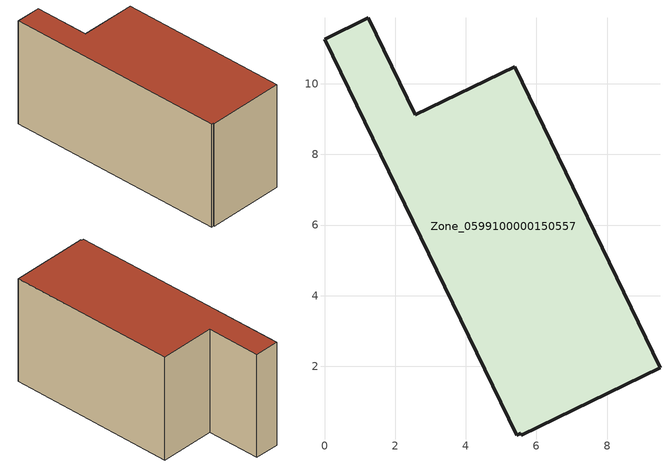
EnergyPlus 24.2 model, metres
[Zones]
Zone_0599100000150557
 floor ground (C_G): 0,11.26 1.24,11.87 2.57,9.12 5.38,10.48 9.5,1.96 5.57,0.05 5.55,0.1 5.45,0.05 z0
 wall outside (C_F): 1.24,11.87 0,11.26 5.45,0.05 5.55,0.1 5.57,0.05 9.5,1.96 5.38,10.48 2.57,9.12 1.24,11.87 z0:5.95
 roof outside (C_R): 5.45,0.05 5.55,0.1 5.57,0.05 9.5,1.96 5.38,10.48 2.57,9.12 1.24,11.87 0,11.26 z5.95
[BUILDING]
Pand.0599100000150557: North Axis=0; Terrain=City; Loads Convergence Tolerance Value=0.04; Temperature Convergence Tolerance Value=0.4; Solar Distribution=FullExterior; Maximum Number of Warmup Days=25; Minimum Number of Warmup Days=1
[Site:Location]
Rotterdam.The.Hague.AP_ZH_NLD Design_Conditions: Latitude=51.96; Longitude=4.45; Time Zone=1; Elevation=-4.5
[SITE:GROUNDTEMPERATURE:BUILDINGSURFACE]
18, 18, 18, 18, 18, 18, 18, 18, 18, 18, 18, 18
[MATERIAL] Thermal Absorptance=0.9; Solar Absorptance=0.7; Visible Absorptance=0.7
Name | Roughness | Thickness | Conductivity | Density | Specific Heat
G.TC.1946-1964 | MediumSmooth | 0.15 | 1 | 540 | 1210
F.TC.1946-1964 | Rough | 0.3 | 0.857143 | 1920 | 840
R.TC.1946-1964 | MediumRough | 0.2 | 0.235294 | 1500 | 1000
[CONSTRUCTION]
C_G: G.TC.1946-1964
C_F: F.TC.1946-1964
C_R: R.TC.1946-1964
[ZONE]
Zone_0599100000150557: Type=1; Multiplier=1; Ceiling Height=Autocalculate; Volume=Autocalculate; Floor Area=autocalculate; Part of Total Floor Area=Yes
[ZONEINFILTRATION:DESIGNFLOWRATE]
Infil_Zone_0599100000150557: Zone or ZoneList or Space or SpaceList=Zone_0599100000150557; Schedule=AlwaysOn; Design Flow Rate Calculation Method=Flow/Area; Flow Rate per Floor Area=0.003; Constant Term Coefficient=1; Temperature Term Coefficient=0; Velocity Term Coefficient=0; Velocity Squared Term Coefficient=0
[HVACTEMPLATE:ZONE:IDEALLOADSAIRSYSTEM]
Zone_0599100000150557: Maximum Heating Supply Air Temperature=50; Minimum Cooling Supply Air Temperature=13; Maximum Heating Supply Air Humidity Ratio=0.0156; Minimum Cooling Supply Air Humidity Ratio=0.0077; Heating Limit=NoLimit; Cooling Limit=NoLimit; Dehumidification Control Type=ConstantSensibleHeatRatio; Cooling Sensible Heat Ratio=0.7; Dehumidification Setpoint=60; Humidification Control Type=None; Humidification Setpoint=30; Outdoor Air Method=None; Outdoor Air Flow Rate per Person=0.00944; Outdoor Air Flow Rate per Zone Floor Area=0; Outdoor Air Flow Rate per Zone=0; Demand Controlled Ventilation Type=None; Outdoor Air Economizer Type=NoEconomizer; Heat Recovery Type=None; Sensible Heat Recovery Effectiveness=0.7; Latent Heat Recovery Effectiveness=0.65
[ZONECONTROL:THERMOSTAT]
ThermostatControl_Zone_0599100000150557: Zone or ZoneList=Zone_0599100000150557; Control Type Schedule=DualSetpointControlType; Control 1=Thermostat_Zone_0599100000150557; Temperature Difference Between Cutout And Setpoint=0
[THERMOSTATSETPOINT:DUALSETPOINT]
Thermostat_Zone_0599100000150557: Heating Setpoint Temperature Schedule=HeatingSetpoint_Zone_0599100000150557; Cooling Setpoint Temperature Schedule=CoolingSetpoint_Zone_0599100000150557
[SCHEDULE:COMPACT]
HeatingSetpoint_Zone_0599100000150557: Through: 12/31, For: AllDays, Until: 24:00, 21
CoolingSetpoint_Zone_0599100000150557: Through: 12/31, For: AllDays, Until: 24:00, 24
DualSetpointControlType: Through: 12/31, For: AllDays, Until: 24:00, 4
AlwaysOn: Through: 12/31, For: AllDays, Until: 24:00, 1
